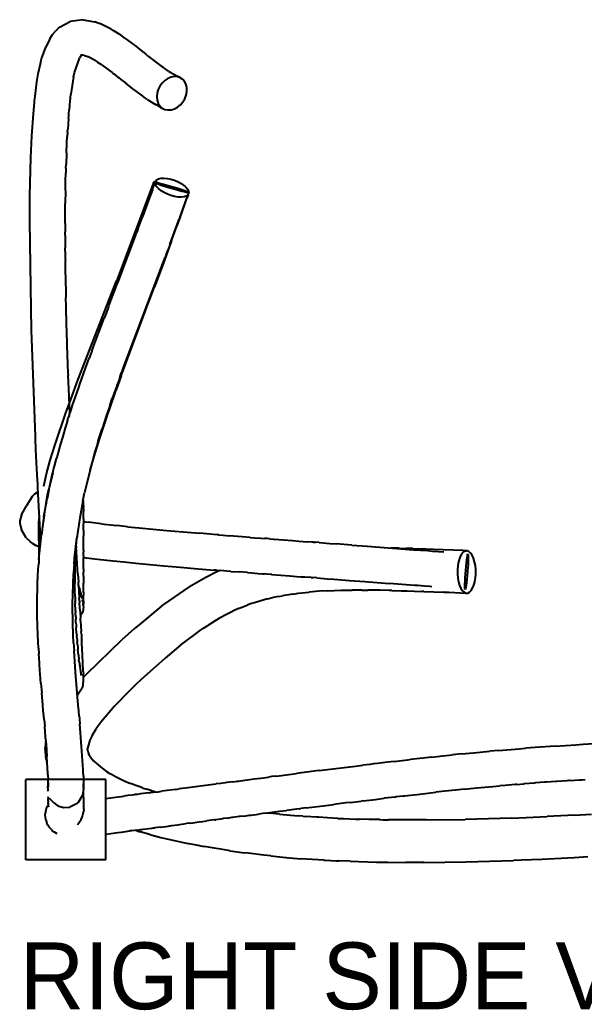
# Model space of a CAD drawing. Header units: millimetres. Extents: x -615 to -131, y -243 to 90.
# Drawn here: x -581.94 to -555.61, y 5.71 to 51.91 of the extents above; entities that cross this region are included whole.
import ezdxf

# ---------------------------------------------------------------- set-up
doc = ezdxf.new("R2010")
doc.units = ezdxf.units.MM
for name, color, linetype in [('HIDDEN', 8, 'Continuous'), ('TEXT', 5, 'Continuous'), ('VISIBLE', 7, 'Continuous')]:
    doc.layers.add(name, color=color, linetype=linetype)

msp = doc.modelspace()

# ---------------------------------------------------------------- linework, layer by layer
at = {"layer": 'HIDDEN'}
for points in [[(-575.173, 49.078), (-575.299, 48.956)], [(-575.031, 49.172), (-575.173, 49.078)], [(-574.881, 49.234), (-575.031, 49.172)], [(-574.729, 49.26), (-574.881, 49.234)], [(-574.583, 49.25), (-574.729, 49.26)], [(-574.466, 49.213), (-574.583, 49.25)], [(-575.51, 48.567), (-575.53, 48.48)], [(-575.481, 48.653), (-575.51, 48.567)], [(-575.403, 48.812), (-575.481, 48.653)], [(-575.299, 48.956), (-575.403, 48.812)], [(-575.53, 48.48), (-575.546, 48.314)], [(-575.546, 48.314), (-575.529, 48.155)], [(-575.529, 48.155), (-575.48, 48.01)], [(-575.48, 48.01), (-575.401, 47.887)], [(-575.401, 47.887), (-575.297, 47.791)], [(-575.297, 47.791), (-575.228, 47.751)], [(-575.636, 44.308), (-575.623, 44.313)], [(-575.636, 44.305), (-575.636, 44.308)], [(-575.612, 44.288), (-575.636, 44.305)], [(-575.622, 44.335), (-575.627, 44.337)], [(-575.627, 44.337), (-575.609, 44.332)], [(-575.627, 44.337), (-575.627, 44.337)], [(-575.623, 44.313), (-575.574, 44.309)], [(-575.607, 44.33), (-575.622, 44.335)], [(-575.552, 44.26), (-575.612, 44.288)], [(-575.609, 44.332), (-575.556, 44.315)], [(-575.552, 44.311), (-575.607, 44.33)], [(-575.574, 44.309), (-575.535, 44.303)], [(-575.556, 44.315), (-575.47, 44.287)], [(-575.464, 44.282), (-575.552, 44.311)], [(-575.458, 44.224), (-575.552, 44.26)], [(-575.535, 44.303), (-575.487, 44.294)], [(-575.487, 44.294), (-575.374, 44.27)], [(-575.47, 44.287), (-575.353, 44.25)], [(-575.347, 44.243), (-575.464, 44.282)], [(-575.336, 44.181), (-575.458, 44.224)], [(-575.374, 44.27), (-575.236, 44.237)], [(-575.353, 44.25), (-575.213, 44.204)], [(-575.206, 44.196), (-575.347, 44.243)], [(-575.191, 44.134), (-575.336, 44.181)], [(-575.236, 44.237), (-575.079, 44.196)], [(-575.213, 44.204), (-575.056, 44.153)], [(-575.047, 44.144), (-575.206, 44.196)], [(-575.03, 44.084), (-575.191, 44.134)], [(-575.079, 44.196), (-574.91, 44.15)], [(-575.056, 44.153), (-574.889, 44.098)], [(-574.88, 44.089), (-575.047, 44.144)], [(-574.86, 44.034), (-575.03, 44.084)], [(-574.91, 44.15), (-574.739, 44.101)], [(-574.889, 44.098), (-574.719, 44.043)], [(-574.711, 44.033), (-574.88, 44.089)], [(-574.689, 43.986), (-574.86, 44.034)], [(-574.739, 44.101), (-574.572, 44.05)], [(-574.719, 44.043), (-574.556, 43.989)], [(-574.548, 43.98), (-574.711, 44.033)], [(-574.526, 43.943), (-574.689, 43.986)], [(-574.572, 44.05), (-574.418, 44.001)], [(-574.556, 43.989), (-574.406, 43.939)], [(-574.399, 43.932), (-574.548, 43.98)], [(-574.377, 43.905), (-574.526, 43.943)], [(-574.418, 44.001), (-574.284, 43.956)], [(-574.406, 43.939), (-574.276, 43.896)], [(-574.27, 43.89), (-574.399, 43.932)], [(-574.25, 43.876), (-574.377, 43.905)], [(-574.284, 43.956), (-574.176, 43.917)], [(-574.276, 43.896), (-574.173, 43.862)], [(-574.169, 43.857), (-574.27, 43.89)], [(-574.176, 43.917), (-574.1, 43.885)], [(-574.151, 43.857), (-574.25, 43.876)], [(-574.173, 43.862), (-574.102, 43.838)], [(-574.099, 43.835), (-574.169, 43.857)], [(-574.084, 43.848), (-574.151, 43.857)], [(-574.102, 43.838), (-574.064, 43.825)], [(-574.1, 43.885), (-574.065, 43.866)], [(-574.063, 43.824), (-574.099, 43.835)], [(-574.053, 43.85), (-574.084, 43.848)], [(-574.064, 43.825), (-574.06, 43.823)], [(-574.059, 43.823), (-574.063, 43.824)], [(-574.05, 43.852), (-574.053, 43.85)], [(-579.226, 35.105), (-577.421, 39.734)], [(-579.77, 33.622), (-579.625, 34.017)], [(-580.304, 32.047), (-579.77, 33.622)], [(-580.513, 31.361), (-580.304, 32.047)], [(-580.685, 30.725), (-580.513, 31.361)], [(-580.815, 30.155), (-580.685, 30.725)], [(-561.018, 26.95), (-561.016, 26.944)], [(-561.016, 26.944), (-561.014, 26.879)], [(-561.014, 26.879), (-561.015, 26.78)], [(-561.038, 26.332), (-561.045, 26.242)], [(-561.027, 26.5), (-561.038, 26.332)], [(-561.019, 26.651), (-561.027, 26.5)], [(-561.015, 26.78), (-561.019, 26.651)], [(-561.068, 25.975), (-561.085, 25.808)], [(-561.053, 26.15), (-561.068, 25.975)], [(-561.045, 26.242), (-561.053, 26.15)], [(-561.135, 25.425), (-561.148, 25.359)], [(-561.119, 25.526), (-561.135, 25.425)], [(-561.102, 25.655), (-561.119, 25.526)], [(-561.085, 25.808), (-561.102, 25.655)], [(-561.167, 25.338), (-561.168, 25.351)], [(-561.162, 25.328), (-561.167, 25.338)], [(-561.159, 25.329), (-561.162, 25.328)], [(-561.148, 25.359), (-561.159, 25.329)], [(-577.923, 16.47), (-581.663, 16.47)], [(-581.663, 12.73), (-581.663, 16.47)], [(-578.97, 16.47), (-580.617, 16.47)], [(-577.923, 12.73), (-577.923, 16.47)], [(-577.923, 12.73), (-581.663, 12.73)]]:
    msp.add_lwpolyline(points, dxfattribs=at)
at = {"layer": 'VISIBLE'}
for points in [[(-580.053, 51.582), (-579.594, 51.824)], [(-578.987, 51.906), (-579.594, 51.824)], [(-578.987, 51.906), (-578.445, 51.815)], [(-578.445, 51.815), (-578.415, 51.806)], [(-578.411, 51.805), (-578.415, 51.806)], [(-578.411, 51.805), (-578.211, 51.736)], [(-580.409, 51.215), (-580.272, 51.382)], [(-580.272, 51.382), (-580.134, 51.516)], [(-580.134, 51.516), (-580.053, 51.582)], [(-577.676, 51.476), (-578.211, 51.736)], [(-577.676, 51.476), (-577.567, 51.411)], [(-577.567, 51.411), (-577.287, 51.232)], [(-580.536, 51.023), (-580.728, 50.638)], [(-580.536, 51.023), (-580.409, 51.215)], [(-577.287, 51.232), (-577.238, 51.198)], [(-577.03, 51.052), (-577.238, 51.198)], [(-577.03, 51.052), (-576.525, 50.673)], [(-580.92, 50.083), (-580.728, 50.638)], [(-576.525, 50.673), (-576.333, 50.522)], [(-576.333, 50.522), (-576.23, 50.44)], [(-576.166, 50.39), (-576.23, 50.44)], [(-576.166, 50.39), (-576.057, 50.303)], [(-580.979, 49.858), (-580.937, 50.021)], [(-580.937, 50.021), (-580.92, 50.083)], [(-579.382, 49.452), (-579.137, 50.151)], [(-579.053, 50.272), (-579.137, 50.151)], [(-578.939, 50.244), (-579.058, 50.266)], [(-578.939, 50.244), (-578.937, 50.243)], [(-578.926, 50.241), (-578.937, 50.243)], [(-578.914, 50.237), (-578.926, 50.241)], [(-578.914, 50.237), (-578.776, 50.189)], [(-578.752, 50.179), (-578.776, 50.189)], [(-578.419, 50.002), (-578.752, 50.179)], [(-578.419, 50.002), (-578.305, 49.931)], [(-578.305, 49.931), (-578.159, 49.833)], [(-575.988, 50.248), (-576.057, 50.303)], [(-575.988, 50.248), (-575.869, 50.153)], [(-575.869, 50.153), (-575.489, 49.859)], [(-581.079, 49.389), (-580.979, 49.858)], [(-579.427, 49.249), (-579.382, 49.452)], [(-578.159, 49.833), (-577.734, 49.525)], [(-577.734, 49.525), (-577.624, 49.441)], [(-577.624, 49.441), (-577.575, 49.403)], [(-575.489, 49.859), (-575.3, 49.719)], [(-575.221, 49.663), (-575.3, 49.719)], [(-575.174, 49.63), (-575.221, 49.663)], [(-575.006, 49.517), (-575.174, 49.63)], [(-575.006, 49.517), (-574.918, 49.461)], [(-574.918, 49.461), (-574.586, 49.271)], [(-581.227, 48.33), (-581.142, 49.013)], [(-581.142, 49.013), (-581.079, 49.389)], [(-579.427, 49.249), (-579.557, 48.432)], [(-577.575, 49.403), (-577.546, 49.38)], [(-577.546, 49.38), (-577.365, 49.238)], [(-577.365, 49.238), (-577.331, 49.212)], [(-577.331, 49.212), (-577.222, 49.125)], [(-577.222, 49.125), (-577.113, 49.038)], [(-577.113, 49.038), (-576.995, 48.944)], [(-574.586, 49.271), (-574.536, 49.247)], [(-574.489, 49.224), (-574.536, 49.247)], [(-574.489, 49.224), (-574.466, 49.213)], [(-574.449, 49.204), (-574.466, 49.213)], [(-574.333, 49.124), (-574.449, 49.204)], [(-574.241, 49.014), (-574.333, 49.124)], [(-574.177, 48.879), (-574.241, 49.014)], [(-576.579, 48.619), (-576.995, 48.944)], [(-576.579, 48.619), (-576.165, 48.313)], [(-574.145, 48.726), (-574.177, 48.879)], [(-574.177, 48.392), (-574.145, 48.561)], [(-574.145, 48.561), (-574.145, 48.726)], [(-581.303, 47.515), (-581.255, 48.053)], [(-581.255, 48.053), (-581.246, 48.146)], [(-581.246, 48.146), (-581.227, 48.33)], [(-579.609, 47.954), (-579.595, 48.091)], [(-579.595, 48.091), (-579.557, 48.432)], [(-575.976, 48.184), (-576.165, 48.313)], [(-575.976, 48.184), (-575.96, 48.173)], [(-575.96, 48.173), (-575.611, 47.955)], [(-574.447, 47.941), (-574.332, 48.075)], [(-574.332, 48.075), (-574.24, 48.227)], [(-574.24, 48.227), (-574.177, 48.392)], [(-579.648, 47.519), (-579.632, 47.708)], [(-579.615, 47.886), (-579.632, 47.708)], [(-579.615, 47.886), (-579.609, 47.954)], [(-575.412, 47.845), (-575.611, 47.955)], [(-575.339, 47.807), (-575.412, 47.845)], [(-575.339, 47.807), (-575.228, 47.751)], [(-575.228, 47.751), (-575.17, 47.728)], [(-575.17, 47.728), (-575.029, 47.7)], [(-575.029, 47.7), (-574.879, 47.709)], [(-574.879, 47.709), (-574.727, 47.753)], [(-574.727, 47.753), (-574.581, 47.832)], [(-574.581, 47.832), (-574.447, 47.941)], [(-581.373, 46.492), (-581.303, 47.515)], [(-579.666, 47.309), (-579.702, 46.806)], [(-579.666, 47.309), (-579.656, 47.434)], [(-579.656, 47.434), (-579.648, 47.519)], [(-579.712, 46.663), (-579.723, 46.47)], [(-579.712, 46.663), (-579.702, 46.806)], [(-581.42, 45.472), (-581.373, 46.492)], [(-579.74, 46.164), (-579.723, 46.47)], [(-579.762, 45.695), (-579.754, 45.871)], [(-579.754, 45.871), (-579.748, 45.991)], [(-579.748, 45.991), (-579.74, 46.164)], [(-581.438, 44.899), (-581.42, 45.472)], [(-579.762, 45.695), (-579.781, 45.152)], [(-581.452, 44.279), (-581.438, 44.899)], [(-579.787, 44.984), (-579.792, 44.774)], [(-579.787, 44.984), (-579.781, 45.152)], [(-579.803, 44.291), (-579.802, 44.387)], [(-579.802, 44.387), (-579.792, 44.774)], [(-575.676, 44.2), (-575.617, 44.366)], [(-575.626, 44.308), (-575.617, 44.366)], [(-575.617, 44.366), (-575.609, 44.385)], [(-575.609, 44.385), (-575.556, 44.448)], [(-575.556, 44.448), (-575.469, 44.493)], [(-575.469, 44.493), (-575.353, 44.52)], [(-575.353, 44.52), (-575.214, 44.526)], [(-575.214, 44.526), (-575.057, 44.511)], [(-575.057, 44.511), (-574.889, 44.475)], [(-574.889, 44.475), (-574.72, 44.422)], [(-574.72, 44.422), (-574.556, 44.352)], [(-574.556, 44.352), (-574.407, 44.27)], [(-581.462, 43.676), (-581.452, 44.279)], [(-579.81, 43.945), (-579.818, 43.331)], [(-579.81, 43.945), (-579.807, 44.087)], [(-579.807, 44.087), (-579.803, 44.291)], [(-575.678, 44.342), (-577.429, 39.714)], [(-575.753, 43.983), (-575.932, 43.487)], [(-575.753, 43.983), (-575.703, 44.125)], [(-575.695, 44.146), (-575.703, 44.125)], [(-575.676, 44.2), (-575.695, 44.146)], [(-575.628, 44.338), (-575.678, 44.342)], [(-575.628, 44.338), (-575.627, 44.337)], [(-575.607, 44.22), (-575.626, 44.308)], [(-575.553, 44.126), (-575.607, 44.22)], [(-575.465, 44.03), (-575.553, 44.126)], [(-575.348, 43.936), (-575.465, 44.03)], [(-575.208, 43.848), (-575.348, 43.936)], [(-574.407, 44.27), (-574.278, 44.179)], [(-574.278, 44.179), (-574.221, 44.13)], [(-574.221, 44.13), (-574.172, 44.08)], [(-574.172, 44.08), (-574.101, 43.985)], [(-574.101, 43.985), (-574.065, 43.894)], [(-574.065, 43.894), (-574.064, 43.811)], [(-581.468, 43.091), (-581.463, 43.597)], [(-581.463, 43.597), (-581.462, 43.676)], [(-575.932, 43.487), (-576.213, 42.718)], [(-575.051, 43.772), (-575.208, 43.848)], [(-574.884, 43.71), (-575.051, 43.772)], [(-574.715, 43.665), (-574.884, 43.71)], [(-574.552, 43.639), (-574.715, 43.665)], [(-574.402, 43.635), (-574.552, 43.639)], [(-574.456, 42.717), (-574.143, 43.587)], [(-574.273, 43.65), (-574.402, 43.635)], [(-574.171, 43.687), (-574.273, 43.65)], [(-574.208, 43.4), (-574.144, 43.581)], [(-574.1, 43.741), (-574.171, 43.687)], [(-574.144, 43.581), (-574.13, 43.623)], [(-574.089, 43.739), (-574.143, 43.587)], [(-574.069, 43.794), (-574.1, 43.741)], [(-574.089, 43.739), (-574.069, 43.794)], [(-574.064, 43.811), (-574.069, 43.794)], [(-574.059, 43.823), (-574.067, 43.804)], [(-574.065, 43.866), (-574.058, 43.862)], [(-574.064, 43.812), (-574.05, 43.852)], [(-574.06, 43.823), (-574.059, 43.823)], [(-574.058, 43.862), (-574.05, 43.852)], [(-581.469, 42.882), (-581.468, 43.091)], [(-579.821, 42.782), (-579.819, 43.187)], [(-579.819, 43.187), (-579.818, 43.331)], [(-574.556, 42.423), (-574.257, 43.261)], [(-574.257, 43.261), (-574.208, 43.4)], [(-581.471, 42.494), (-581.469, 42.882)], [(-579.822, 42.586), (-579.821, 42.782)], [(-579.822, 42.399), (-579.822, 42.586)], [(-576.368, 42.3), (-576.213, 42.718)], [(-574.715, 42.01), (-574.496, 42.608)], [(-574.456, 42.717), (-574.496, 42.608)], [(-581.394, 37.43), (-581.471, 42.494)], [(-579.822, 42.399), (-579.822, 42.018)], [(-576.413, 42.187), (-576.478, 42.003)], [(-576.413, 42.187), (-576.368, 42.3)], [(-574.856, 41.601), (-574.682, 42.076)], [(-574.682, 42.076), (-574.556, 42.423)], [(-579.822, 41.867), (-579.822, 42.018)], [(-579.822, 41.867), (-579.818, 41.264)], [(-576.871, 40.959), (-576.478, 42.003)], [(-574.856, 41.601), (-574.947, 41.353)], [(-574.93, 41.432), (-574.732, 41.965)], [(-574.732, 41.965), (-574.715, 42.01)], [(-579.817, 41.112), (-579.818, 41.264)], [(-574.947, 41.353), (-575.255, 40.525)], [(-574.945, 41.392), (-575.104, 40.97)], [(-574.93, 41.432), (-574.945, 41.392)], [(-579.817, 41.112), (-579.815, 40.886)], [(-579.815, 40.886), (-579.814, 40.775)], [(-579.814, 40.775), (-579.813, 40.695)], [(-579.811, 40.529), (-579.813, 40.695)], [(-577.34, 39.721), (-576.929, 40.804)], [(-576.929, 40.804), (-576.871, 40.959)], [(-575.268, 40.534), (-575.222, 40.656)], [(-575.222, 40.656), (-575.161, 40.816)], [(-575.104, 40.97), (-575.161, 40.816)], [(-579.803, 40.013), (-579.811, 40.529)], [(-577.147, 35.558), (-575.268, 40.534)], [(-575.347, 40.278), (-575.656, 39.453)], [(-575.255, 40.525), (-575.347, 40.278)], [(-579.803, 40.013), (-579.784, 38.957)], [(-577.777, 38.572), (-577.455, 39.42)], [(-577.455, 39.42), (-577.406, 39.549)], [(-577.406, 39.549), (-577.34, 39.721)], [(-575.843, 38.955), (-575.656, 39.453)], [(-579.774, 38.519), (-579.784, 38.957)], [(-575.959, 38.647), (-575.843, 38.955)], [(-579.768, 38.303), (-579.774, 38.519)], [(-577.806, 38.497), (-577.998, 37.992)], [(-577.806, 38.497), (-577.777, 38.572)], [(-576.296, 37.751), (-575.959, 38.647)], [(-579.758, 37.914), (-579.768, 38.303)], [(-579.737, 37.137), (-579.758, 37.914)], [(-578.481, 36.708), (-577.998, 37.992)], [(-581.21, 32.487), (-581.394, 37.43)], [(-576.602, 36.932), (-576.296, 37.751)], [(-579.732, 37.001), (-579.737, 37.137)], [(-579.724, 36.73), (-579.732, 37.001)], [(-579.695, 35.848), (-579.724, 36.73)], [(-578.576, 36.451), (-578.548, 36.527)], [(-578.548, 36.527), (-578.481, 36.708)], [(-577.201, 35.305), (-576.602, 36.932)], [(-578.866, 35.66), (-578.697, 36.122)], [(-578.576, 36.451), (-578.697, 36.122)], [(-579.679, 35.406), (-579.695, 35.848)], [(-579.134, 34.912), (-578.866, 35.66)], [(-579.678, 35.376), (-579.679, 35.406)], [(-579.678, 35.376), (-579.676, 35.316)], [(-579.653, 34.704), (-579.676, 35.316)], [(-577.201, 35.305), (-577.437, 34.646)], [(-577.275, 35.208), (-577.364, 34.963)], [(-577.275, 35.208), (-577.26, 35.25)], [(-577.26, 35.25), (-577.253, 35.268)], [(-577.253, 35.268), (-577.237, 35.311)], [(-577.237, 35.311), (-577.173, 35.488)], [(-577.147, 35.558), (-577.173, 35.488)], [(-579.605, 33.531), (-579.653, 34.704)], [(-579.625, 34.017), (-579.226, 35.105)], [(-579.355, 34.279), (-579.172, 34.805)], [(-579.172, 34.805), (-579.134, 34.912)], [(-577.43, 34.78), (-577.622, 34.239)], [(-577.403, 34.856), (-577.43, 34.78)], [(-577.364, 34.963), (-577.403, 34.856)], [(-579.471, 33.935), (-579.382, 34.199)], [(-579.382, 34.199), (-579.355, 34.279)], [(-577.759, 33.73), (-577.437, 34.646)], [(-577.741, 33.899), (-577.622, 34.239)], [(-579.547, 33.708), (-579.471, 33.935)], [(-577.741, 33.899), (-577.905, 33.416)], [(-577.843, 33.482), (-577.759, 33.73)], [(-579.706, 33.223), (-579.66, 33.364)], [(-579.63, 33.456), (-579.66, 33.364)], [(-579.63, 33.456), (-579.547, 33.708)], [(-577.905, 33.416), (-578.101, 32.824)], [(-577.945, 33.183), (-577.843, 33.482)], [(-579.803, 32.916), (-579.953, 32.426)], [(-579.774, 33.008), (-579.803, 32.916)], [(-579.706, 33.223), (-579.774, 33.008)], [(-578.275, 32.272), (-578.101, 32.824)], [(-578.221, 32.342), (-577.945, 33.183)], [(-581.203, 32.343), (-581.21, 32.487)], [(-581.183, 31.899), (-581.203, 32.343)], [(-579.953, 32.426), (-580.039, 32.134)], [(-578.41, 31.741), (-578.221, 32.342)], [(-581.182, 31.868), (-581.183, 31.899)], [(-580.072, 32.019), (-580.155, 31.721)], [(-580.039, 32.134), (-580.072, 32.019)], [(-578.378, 31.935), (-578.432, 31.75)], [(-578.35, 32.027), (-578.378, 31.935)], [(-578.275, 32.272), (-578.35, 32.027)], [(-581.153, 31.261), (-581.182, 31.868)], [(-580.321, 31.092), (-580.231, 31.439)], [(-580.155, 31.721), (-580.231, 31.439)], [(-578.432, 31.75), (-578.831, 30.236)], [(-578.654, 30.908), (-578.41, 31.741)], [(-581.125, 30.679), (-581.153, 31.261)], [(-580.359, 30.938), (-580.321, 31.092)], [(-581.103, 30.238), (-581.125, 30.679)], [(-580.401, 30.768), (-580.581, 30.02)], [(-580.555, 30.087), (-580.439, 30.606)], [(-580.439, 30.606), (-580.359, 30.938)], [(-580.401, 30.768), (-580.389, 30.813)], [(-581.095, 30.089), (-581.103, 30.238)], [(-581.065, 29.495), (-581.095, 30.089)], [(-580.582, 29.959), (-580.555, 30.087)], [(-578.831, 30.236), (-578.921, 29.836)], [(-581.357, 29.665), (-581.628, 29.242)], [(-581.245, 29.779), (-581.357, 29.665)], [(-581.085, 29.889), (-581.245, 29.779)], [(-580.714, 29.359), (-580.639, 29.751)], [(-580.582, 29.959), (-580.66, 29.564)], [(-580.639, 29.751), (-580.581, 30.02)], [(-579, 29.458), (-578.921, 29.836)], [(-581.855, 28.82), (-581.628, 29.242)], [(-581.034, 28.902), (-581.065, 29.495)], [(-580.809, 28.717), (-580.722, 29.234)], [(-580.733, 29.255), (-580.798, 28.847)], [(-580.714, 29.359), (-580.733, 29.255)], [(-580.722, 29.234), (-580.66, 29.564)], [(-579, 29.458), (-579.144, 28.677)], [(-578.977, 29.516), (-578.983, 29.541)], [(-578.971, 29.46), (-578.977, 29.516)], [(-578.97, 29.452), (-578.971, 29.46)], [(-578.968, 29.422), (-578.97, 29.452)], [(-578.969, 29.097), (-578.967, 29.165)], [(-578.967, 29.372), (-578.968, 29.422)], [(-578.966, 29.335), (-578.967, 29.372)], [(-578.967, 29.245), (-578.966, 29.286)], [(-578.967, 29.245), (-578.967, 29.165)], [(-578.966, 29.286), (-578.966, 29.335)], [(-581.855, 28.82), (-581.937, 28.531)], [(-581.042, 28.655), (-581.061, 28.413)], [(-581.039, 28.685), (-581.042, 28.655)], [(-581.029, 28.797), (-581.039, 28.685)], [(-580.961, 27.567), (-581.034, 28.902)], [(-580.809, 28.717), (-580.875, 28.273)], [(-580.807, 28.787), (-580.847, 28.461)], [(-580.798, 28.847), (-580.807, 28.787)], [(-579.144, 28.677), (-579.28, 27.747)], [(-578.97, 28.906), (-578.969, 28.984)], [(-578.97, 28.871), (-578.97, 28.906)], [(-578.97, 28.84), (-578.97, 28.871)], [(-578.97, 28.787), (-578.97, 28.84)], [(-578.969, 28.694), (-578.97, 28.787)], [(-578.969, 29.097), (-578.969, 29.038)], [(-578.969, 29.038), (-578.969, 28.984)], [(-578.969, 28.634), (-578.969, 28.694)], [(-581.937, 28.531), (-581.936, 28.46)], [(-581.936, 28.46), (-581.935, 28.441)], [(-581.935, 28.441), (-581.927, 28.372)], [(-581.927, 28.372), (-581.897, 28.228)], [(-581.897, 28.228), (-581.86, 28.112)], [(-581.061, 28.413), (-581.052, 26.808)], [(-580.875, 28.273), (-580.895, 28.12)], [(-578.969, 28.634), (-578.969, 28.572)], [(-578.969, 28.572), (-578.969, 28.488)], [(-578.969, 28.5), (-578.749, 28.469)], [(-578.969, 28.488), (-578.969, 28.399)], [(-578.969, 28.268), (-578.969, 28.399)], [(-578.969, 28.101), (-578.969, 28.268)], [(-578.139, 28.392), (-578.749, 28.469)], [(-578.139, 28.392), (-577.405, 28.311)], [(-576.92, 28.261), (-577.405, 28.311)], [(-576.92, 28.261), (-576.374, 28.206)], [(-576.374, 28.206), (-575.733, 28.144)], [(-581.642, 27.75), (-581.86, 28.112)], [(-581.642, 27.75), (-581.457, 27.57)], [(-580.989, 27.323), (-580.926, 27.882)], [(-580.895, 28.12), (-580.926, 27.882)], [(-579.381, 26.799), (-579.28, 27.747)], [(-579.3, 27.351), (-579.271, 27.722)], [(-579.234, 28.065), (-579.271, 27.722)], [(-578.969, 28.101), (-578.969, 27.814)], [(-578.969, 27.749), (-578.969, 27.814)], [(-578.969, 27.709), (-578.969, 27.749)], [(-575.733, 28.144), (-575.082, 28.085)], [(-575.082, 28.085), (-574.697, 28.051)], [(-574.697, 28.051), (-574.316, 28.018)], [(-574.316, 28.018), (-573.552, 27.953)], [(-572.737, 27.887), (-573.552, 27.953)], [(-572.647, 27.88), (-572.737, 27.887)], [(-572.647, 27.88), (-572.45, 27.864)], [(-572.45, 27.864), (-572.166, 27.842)], [(-571.968, 27.826), (-572.166, 27.842)], [(-571.57, 27.795), (-571.968, 27.826)], [(-571.187, 27.765), (-571.57, 27.795)], [(-571.187, 27.765), (-570.992, 27.75)], [(-570.992, 27.75), (-570.7, 27.727)], [(-570.7, 27.727), (-570.501, 27.712)], [(-581.362, 27.499), (-581.457, 27.57)], [(-581.362, 27.499), (-581.184, 27.39)], [(-581.055, 27.326), (-581.184, 27.39)], [(-581.042, 26.737), (-580.989, 27.323)], [(-579.317, 27.092), (-579.305, 27.282)], [(-579.303, 27.312), (-579.305, 27.282)], [(-579.3, 27.351), (-579.303, 27.312)], [(-579.239, 26.272), (-579.3, 27.359)], [(-578.969, 27.575), (-578.969, 27.709)], [(-578.969, 27.36), (-578.969, 27.575)], [(-578.969, 27.307), (-578.969, 27.36)], [(-578.969, 27.223), (-578.969, 27.307)], [(-570.398, 27.704), (-570.501, 27.712)], [(-570.285, 27.696), (-570.398, 27.704)], [(-570.285, 27.696), (-570.109, 27.682)], [(-570.109, 27.682), (-570.065, 27.679)], [(-570.065, 27.679), (-569.642, 27.647)], [(-569.642, 27.647), (-569.222, 27.615)], [(-569.222, 27.615), (-568.912, 27.592)], [(-568.912, 27.592), (-568.714, 27.577)], [(-568.714, 27.577), (-568.514, 27.562)], [(-568.316, 27.547), (-568.514, 27.562)], [(-568.229, 27.54), (-568.316, 27.547)], [(-568.229, 27.54), (-568.14, 27.534)], [(-567.964, 27.52), (-568.14, 27.534)], [(-567.964, 27.52), (-567.789, 27.507)], [(-567.789, 27.507), (-567.477, 27.484)], [(-567.477, 27.484), (-567.172, 27.461)], [(-566.454, 27.407), (-567.172, 27.461)], [(-566.454, 27.407), (-565.727, 27.352)], [(-565.727, 27.352), (-564.546, 27.261)], [(-564.348, 27.261), (-564.628, 27.267)], [(-564.546, 27.261), (-563.381, 27.169)], [(-564.236, 27.258), (-564.348, 27.261)], [(-564.236, 27.258), (-563.988, 27.251)], [(-581.052, 26.808), (-581.044, 26.699)], [(-579.404, 26.516), (-579.381, 26.799)], [(-579.321, 27.035), (-579.348, 26.432)], [(-579.317, 27.092), (-579.321, 27.035)], [(-578.969, 27.172), (-578.969, 27.223)], [(-578.969, 27.172), (-578.969, 27.085)], [(-578.969, 27.041), (-578.969, 27.085)], [(-578.969, 26.968), (-578.969, 27.041)], [(-578.969, 26.91), (-578.969, 26.968)], [(-578.969, 26.91), (-578.969, 26.828)], [(-578.969, 26.834), (-578.962, 26.833)], [(-578.969, 26.696), (-578.969, 26.828)], [(-578.962, 26.833), (-578.318, 26.752)], [(-563.988, 27.251), (-563.927, 27.249)], [(-563.821, 27.246), (-563.927, 27.249)], [(-563.603, 27.238), (-563.821, 27.246)], [(-563.603, 27.238), (-563.156, 27.222)], [(-563.242, 27.158), (-563.381, 27.169)], [(-562.918, 27.132), (-563.242, 27.158)], [(-563.085, 27.219), (-563.156, 27.222)], [(-563.033, 27.217), (-563.085, 27.219)], [(-562.993, 27.215), (-563.033, 27.217)], [(-562.639, 27.201), (-562.993, 27.215)], [(-562.682, 27.112), (-562.918, 27.132)], [(-562.401, 27.089), (-562.682, 27.112)], [(-561.269, 27.146), (-562.639, 27.201)], [(-562.147, 27.068), (-562.401, 27.089)], [(-561.377, 26.909), (-561.43, 26.785)], [(-561.314, 27.01), (-561.377, 26.909)], [(-561.238, 27.089), (-561.314, 27.01)], [(-561.186, 27.143), (-561.269, 27.146)], [(-561.155, 27.132), (-561.238, 27.089)], [(-561.186, 27.143), (-561.095, 27.14)], [(-561.095, 27.14), (-561.155, 27.132)], [(-561.101, 26.979), (-561.024, 26.972)], [(-561.07, 27.137), (-561.095, 27.14)], [(-561.076, 26.712), (-561.06, 26.828)], [(-560.985, 27.104), (-561.07, 27.137)], [(-561.06, 26.828), (-561.045, 26.912)], [(-561.045, 26.912), (-561.032, 26.96)], [(-561.032, 26.96), (-561.024, 26.972)], [(-561.024, 26.972), (-561.023, 26.971)], [(-561.023, 26.971), (-561.018, 26.95)], [(-560.905, 27.033), (-560.985, 27.104)], [(-560.832, 26.927), (-560.905, 27.033)], [(-560.77, 26.792), (-560.832, 26.927)], [(-581.073, 26.289), (-581.055, 26.553)], [(-581.042, 26.737), (-581.055, 26.553)], [(-579.413, 26.394), (-579.434, 26.066)], [(-579.404, 26.516), (-579.413, 26.394)], [(-579.358, 26.067), (-579.348, 26.432)], [(-578.969, 26.611), (-578.969, 26.696)], [(-578.969, 26.511), (-578.969, 26.611)], [(-578.969, 26.351), (-578.969, 26.511)], [(-578.969, 26.303), (-578.969, 26.351)], [(-578.318, 26.752), (-577.575, 26.67)], [(-577.575, 26.67), (-577.084, 26.619)], [(-577.084, 26.619), (-576.529, 26.563)], [(-576.529, 26.563), (-575.878, 26.501)], [(-575.878, 26.501), (-575.222, 26.441)], [(-575.222, 26.441), (-574.836, 26.407)], [(-574.836, 26.407), (-574.45, 26.373)], [(-574.45, 26.373), (-573.623, 26.304)], [(-561.508, 26.446), (-561.523, 26.255)], [(-561.476, 26.625), (-561.508, 26.446)], [(-561.43, 26.785), (-561.476, 26.625)], [(-561.126, 26.235), (-561.11, 26.408)], [(-561.11, 26.408), (-561.093, 26.57)], [(-561.093, 26.57), (-561.076, 26.712)], [(-560.72, 26.631), (-560.77, 26.792)], [(-560.684, 26.452), (-560.72, 26.631)], [(-560.665, 26.261), (-560.684, 26.452)], [(-581.105, 25.626), (-581.073, 26.289)], [(-579.475, 24.637), (-579.434, 26.066)], [(-579.361, 25.864), (-579.358, 26.067)], [(-579.227, 26.065), (-579.239, 26.272)], [(-579.227, 26.065), (-579.205, 25.676)], [(-578.969, 26.303), (-578.969, 26.141)], [(-578.969, 26.095), (-578.969, 26.141)], [(-578.969, 25.951), (-578.969, 26.095)], [(-578.969, 25.951), (-578.969, 25.874)], [(-578.969, 25.874), (-578.969, 25.795)], [(-573.264, 25.894), (-574.017, 25.46)], [(-573.623, 26.304), (-572.863, 26.242)], [(-572.712, 26.167), (-573.264, 25.894)], [(-572.764, 26.234), (-572.863, 26.242)], [(-572.764, 26.234), (-572.583, 26.219)], [(-572.635, 26.202), (-572.712, 26.167)], [(-572.591, 26.22), (-572.635, 26.202)], [(-572.278, 26.195), (-572.583, 26.219)], [(-572.091, 26.18), (-572.278, 26.195)], [(-572.091, 26.18), (-571.705, 26.15)], [(-571.308, 26.119), (-571.705, 26.15)], [(-571.308, 26.119), (-571.11, 26.104)], [(-571.11, 26.104), (-570.819, 26.082)], [(-570.819, 26.082), (-570.621, 26.067)], [(-570.621, 26.067), (-570.516, 26.059)], [(-570.406, 26.05), (-570.516, 26.059)], [(-570.226, 26.036), (-570.406, 26.05)], [(-570.182, 26.033), (-570.226, 26.036)], [(-570.182, 26.033), (-569.76, 26.001)], [(-569.76, 26.001), (-569.34, 25.969)], [(-569.34, 25.969), (-569.029, 25.946)], [(-569.029, 25.946), (-568.831, 25.931)], [(-568.831, 25.931), (-568.634, 25.916)], [(-568.634, 25.916), (-568.434, 25.901)], [(-568.346, 25.895), (-568.434, 25.901)], [(-568.346, 25.895), (-568.257, 25.888)], [(-568.08, 25.875), (-568.257, 25.888)], [(-568.08, 25.875), (-567.905, 25.861)], [(-561.523, 26.255), (-561.522, 26.06)], [(-561.522, 26.06), (-561.505, 25.868)], [(-561.163, 25.723), (-561.154, 25.884)], [(-561.154, 25.884), (-561.141, 26.057)], [(-561.141, 26.057), (-561.126, 26.235)], [(-560.706, 25.693), (-560.676, 25.874)], [(-560.676, 25.874), (-560.662, 26.066)], [(-560.662, 26.066), (-560.665, 26.261)], [(-581.123, 24.856), (-581.112, 25.427)], [(-581.112, 25.427), (-581.105, 25.626)], [(-579.363, 25.333), (-579.361, 25.864)], [(-579.197, 25.528), (-579.205, 25.676)], [(-579.186, 25.483), (-579.197, 25.529)], [(-579.197, 25.528), (-579.163, 24.939)], [(-579.17, 25.418), (-579.186, 25.483)], [(-579.17, 25.418), (-579.139, 25.296)], [(-578.969, 25.795), (-578.969, 25.661)], [(-578.969, 25.661), (-578.969, 25.625)], [(-578.969, 25.494), (-578.969, 25.625)], [(-578.969, 25.46), (-578.969, 25.494)], [(-578.969, 25.387), (-578.969, 25.46)], [(-574.975, 24.809), (-574.017, 25.46)], [(-567.905, 25.861), (-567.595, 25.838)], [(-567.595, 25.838), (-567.289, 25.815)], [(-567.289, 25.815), (-566.56, 25.76)], [(-566.56, 25.76), (-565.845, 25.706)], [(-565.845, 25.706), (-564.698, 25.618)], [(-563.507, 25.524), (-564.698, 25.618)], [(-563.364, 25.513), (-563.507, 25.524)], [(-563.052, 25.487), (-563.364, 25.513)], [(-562.804, 25.467), (-563.052, 25.487)], [(-562.71, 25.459), (-562.804, 25.467)], [(-561.505, 25.868), (-561.471, 25.686)], [(-561.471, 25.686), (-561.422, 25.523)], [(-561.422, 25.523), (-561.361, 25.385)], [(-561.173, 25.468), (-561.17, 25.582)], [(-561.172, 25.385), (-561.173, 25.468)], [(-561.17, 25.582), (-561.163, 25.723)], [(-560.81, 25.39), (-560.752, 25.529)], [(-560.752, 25.529), (-560.706, 25.693)], [(-579.363, 25.333), (-579.363, 25.294)], [(-579.359, 24.986), (-579.363, 25.294)], [(-579.359, 24.986), (-579.358, 24.912)], [(-579.139, 25.296), (-579.13, 25.264)], [(-579.13, 25.264), (-579.096, 25.138)], [(-579.096, 25.138), (-579.094, 25.13)], [(-579.094, 25.13), (-579.089, 25.114)], [(-579.082, 25.088), (-579.089, 25.114)], [(-579.062, 25.019), (-579.082, 25.088)], [(-579.062, 25.016), (-579.062, 25.019)], [(-579.031, 24.904), (-579.062, 25.016)], [(-578.969, 25.257), (-578.969, 25.387)], [(-578.969, 25.21), (-578.969, 25.257)], [(-578.969, 25.21), (-578.969, 25.085)], [(-578.969, 25.085), (-578.969, 25.071)], [(-578.969, 25.052), (-578.969, 25.071)], [(-578.969, 25.01), (-578.969, 25.052)], [(-578.969, 24.939), (-578.969, 25.01)], [(-570.034, 24.973), (-570.288, 24.915)], [(-569.872, 25.007), (-570.034, 24.973)], [(-569.872, 25.007), (-569.688, 25.042)], [(-569.198, 25.121), (-569.688, 25.042)], [(-569.198, 25.121), (-568.933, 25.157)], [(-568.933, 25.157), (-568.441, 25.21)], [(-567.964, 25.248), (-568.441, 25.21)], [(-567.566, 25.271), (-567.964, 25.248)], [(-567.566, 25.271), (-566.953, 25.294)], [(-566.953, 25.294), (-566.425, 25.304)], [(-565.977, 25.307), (-566.425, 25.304)], [(-565.977, 25.307), (-565.707, 25.306)], [(-565.449, 25.304), (-565.707, 25.306)], [(-565.122, 25.3), (-565.449, 25.304)], [(-564.708, 25.292), (-565.122, 25.3)], [(-564.584, 25.289), (-564.708, 25.292)], [(-564.584, 25.289), (-564.142, 25.277)], [(-564.142, 25.277), (-564.047, 25.274)], [(-564.047, 25.274), (-563.871, 25.268)], [(-563.871, 25.268), (-563.182, 25.243)], [(-563.095, 25.24), (-563.182, 25.243)], [(-563.095, 25.24), (-562.153, 25.202)], [(-562.134, 25.201), (-562.153, 25.202)], [(-562.134, 25.201), (-561.917, 25.203)], [(-561.917, 25.203), (-561.092, 25.16)], [(-561.361, 25.385), (-561.289, 25.276)], [(-561.289, 25.276), (-561.21, 25.202)], [(-561.21, 25.202), (-561.126, 25.164)], [(-561.168, 25.351), (-561.172, 25.385)], [(-561.126, 25.164), (-561.092, 25.16)], [(-561.092, 25.16), (-561.041, 25.165)], [(-561.041, 25.165), (-560.957, 25.204)], [(-560.957, 25.204), (-560.88, 25.28)], [(-560.88, 25.28), (-560.81, 25.39)], [(-581.125, 24.475), (-581.123, 24.856)], [(-579.464, 23.742), (-579.475, 24.637)], [(-579.358, 24.912), (-579.356, 24.791)], [(-579.355, 24.754), (-579.356, 24.791)], [(-579.355, 24.754), (-579.353, 24.689)], [(-579.343, 24.343), (-579.353, 24.689)], [(-579.154, 24.798), (-579.163, 24.939)], [(-579.154, 24.798), (-579.149, 24.705)], [(-579.138, 24.513), (-579.149, 24.705)], [(-579.128, 24.344), (-579.138, 24.513)], [(-579.019, 24.851), (-579.017, 24.845)], [(-579.005, 24.789), (-579.017, 24.845)], [(-579.003, 24.78), (-579.005, 24.789)], [(-579.003, 24.78), (-579.001, 24.77)], [(-579.001, 24.77), (-578.977, 24.675)], [(-578.972, 24.552), (-578.994, 24.279)], [(-578.98, 24.578), (-578.972, 24.552)], [(-578.98, 24.571), (-578.98, 24.57)], [(-578.979, 24.576), (-578.969, 24.648)], [(-578.977, 24.669), (-578.977, 24.675)], [(-578.976, 24.637), (-578.977, 24.669)], [(-578.969, 24.889), (-578.969, 24.939)], [(-578.969, 24.827), (-578.969, 24.889)], [(-578.969, 24.799), (-578.969, 24.827)], [(-578.969, 24.799), (-578.969, 24.719)], [(-578.969, 24.719), (-578.969, 24.708)], [(-578.969, 24.708), (-578.969, 24.649)], [(-578.969, 24.648), (-578.969, 24.649)], [(-575.319, 24.55), (-576.373, 23.691)], [(-575.319, 24.55), (-575.26, 24.595)], [(-575.26, 24.595), (-574.975, 24.809)], [(-571.682, 24.46), (-571.296, 24.613)], [(-571.171, 24.658), (-571.296, 24.613)], [(-570.947, 24.733), (-571.171, 24.658)], [(-570.383, 24.892), (-570.947, 24.733)], [(-570.383, 24.892), (-570.288, 24.915)], [(-581.121, 24.111), (-581.125, 24.475)], [(-581.111, 23.655), (-581.121, 24.111)], [(-579.343, 24.343), (-579.34, 24.267)], [(-579.331, 24.059), (-579.34, 24.267)], [(-579.331, 24.059), (-579.326, 23.945)], [(-579.128, 24.344), (-579.108, 23.996)], [(-578.994, 24.279), (-579.114, 24.087)], [(-572.27, 24.182), (-572.62, 23.991)], [(-572.115, 24.261), (-572.27, 24.182)], [(-571.904, 24.362), (-572.115, 24.261)], [(-571.682, 24.46), (-571.904, 24.362)], [(-581.096, 23.2), (-581.111, 23.655)], [(-579.447, 23.241), (-579.464, 23.742)], [(-579.323, 23.883), (-579.326, 23.945)], [(-579.321, 23.845), (-579.323, 23.883)], [(-579.317, 23.773), (-579.321, 23.845)], [(-579.317, 23.773), (-579.312, 23.67)], [(-579.312, 23.67), (-579.306, 23.566)], [(-579.288, 23.284), (-579.306, 23.566)], [(-579.101, 23.873), (-579.108, 23.996)], [(-579.101, 23.873), (-579.072, 23.367)], [(-576.373, 23.691), (-576.579, 23.514)], [(-573.367, 23.523), (-573.167, 23.657)], [(-572.818, 23.875), (-573.167, 23.657)], [(-572.62, 23.991), (-572.818, 23.875)], [(-581.066, 22.59), (-581.096, 23.2)], [(-579.428, 22.836), (-579.447, 23.241)], [(-579.288, 23.284), (-579.281, 23.186)], [(-579.268, 23.01), (-579.281, 23.186)], [(-579.065, 23.247), (-579.072, 23.367)], [(-579.065, 23.247), (-579.056, 23.085)], [(-576.579, 23.514), (-577.175, 22.986)], [(-574.199, 22.917), (-573.704, 23.288)], [(-573.704, 23.288), (-573.502, 23.431)], [(-573.502, 23.431), (-573.367, 23.523)], [(-579.428, 22.836), (-579.421, 22.705)], [(-579.421, 22.705), (-579.417, 22.643)], [(-579.417, 22.643), (-579.408, 22.488)], [(-579.268, 23.01), (-579.258, 22.886)], [(-579.248, 22.764), (-579.258, 22.886)], [(-579.248, 22.764), (-579.234, 22.611)], [(-579.056, 23.085), (-579.052, 23.007)], [(-579.052, 23.007), (-579.049, 22.95)], [(-579.042, 22.836), (-579.049, 22.95)], [(-579.012, 22.272), (-579.042, 22.836)], [(-578.815, 21.396), (-577.175, 22.986)], [(-574.433, 22.732), (-575.153, 22.132)], [(-574.433, 22.732), (-574.199, 22.917)], [(-581.066, 22.59), (-581.051, 22.325)], [(-581.04, 22.16), (-581.051, 22.325)], [(-579.338, 21.478), (-579.408, 22.488)], [(-579.234, 22.611), (-579.226, 22.521)], [(-579.202, 22.283), (-579.226, 22.521)], [(-579.202, 22.283), (-579.194, 22.204)], [(-579.194, 22.204), (-579.187, 22.144)], [(-578.977, 21.542), (-579.012, 22.272)], [(-581.02, 21.861), (-581.04, 22.16)], [(-580.998, 21.556), (-581.02, 21.861)], [(-579.187, 22.144), (-579.178, 22.064)], [(-579.166, 21.965), (-579.178, 22.064)], [(-579.166, 21.965), (-579.151, 21.844)], [(-579.151, 21.844), (-579.142, 21.771)], [(-579.142, 21.771), (-579.117, 21.599)], [(-576.255, 21.145), (-575.573, 21.764)], [(-575.573, 21.764), (-575.153, 22.132)], [(-580.969, 21.18), (-580.998, 21.556)], [(-579.207, 19.945), (-579.338, 21.478)], [(-579.117, 21.599), (-579.108, 21.544)], [(-579.108, 21.544), (-579.099, 21.487)], [(-579.099, 21.487), (-579.093, 21.451)], [(-579.093, 21.451), (-579.084, 21.396)], [(-579.084, 21.396), (-579.069, 21.326)], [(-579.069, 21.326), (-579.068, 21.323)], [(-578.976, 21.511), (-578.977, 21.542)], [(-578.976, 21.511), (-578.973, 21.418)], [(-578.974, 21.346), (-578.976, 21.129)], [(-578.975, 21.223), (-578.815, 21.396)], [(-578.974, 21.346), (-578.973, 21.418)], [(-580.95, 20.953), (-580.969, 21.18)], [(-580.95, 20.953), (-580.913, 20.518)], [(-578.994, 20.878), (-579.031, 20.736)], [(-578.978, 21.128), (-578.994, 20.878)], [(-578.978, 21.128), (-578.976, 21.129)], [(-576.486, 20.928), (-576.865, 20.562)], [(-576.486, 20.928), (-576.255, 21.145)], [(-580.862, 19.934), (-580.913, 20.518)], [(-579.24, 20.403), (-579.246, 20.399)], [(-579.031, 20.736), (-579.24, 20.403)], [(-576.865, 20.562), (-577.519, 19.888)], [(-580.84, 19.689), (-580.862, 19.934)], [(-579.183, 19.67), (-579.207, 19.945)], [(-577.519, 19.888), (-578.13, 19.172)], [(-580.816, 19.42), (-580.84, 19.689)], [(-580.804, 19.281), (-580.816, 19.42)], [(-579.161, 19.422), (-579.183, 19.67)], [(-579.161, 19.422), (-579.153, 19.335)], [(-580.801, 19.246), (-580.804, 19.281)], [(-580.801, 19.246), (-580.777, 18.961)], [(-580.771, 18.894), (-580.777, 18.961)], [(-579.153, 19.335), (-579.149, 19.281)], [(-579.149, 19.281), (-579.131, 19.065)], [(-579.052, 18.015), (-579.131, 19.065)], [(-578.13, 19.172), (-578.312, 18.926)], [(-580.767, 18.846), (-580.771, 18.894)], [(-580.761, 18.768), (-580.767, 18.846)], [(-580.755, 18.688), (-580.761, 18.768)], [(-580.737, 18.457), (-580.755, 18.688)], [(-578.564, 18.527), (-578.673, 18.304)], [(-578.564, 18.527), (-578.374, 18.835)], [(-578.312, 18.926), (-578.374, 18.835)], [(-580.736, 18.15), (-580.75, 17.943)], [(-580.731, 18.377), (-580.737, 18.457)], [(-580.728, 18.22), (-580.736, 18.15)], [(-580.731, 18.377), (-580.719, 18.221)], [(-580.728, 18.22), (-580.722, 18.258)], [(-580.719, 18.221), (-580.712, 18.12)], [(-580.712, 18.12), (-580.674, 17.546)], [(-578.673, 18.304), (-578.776, 17.915)], [(-556.96, 18.028), (-557.191, 18.012)], [(-556.96, 18.028), (-556.478, 18.061)], [(-556.478, 18.061), (-555.992, 18.092)], [(-555.992, 18.092), (-555.658, 18.114)], [(-555.658, 18.114), (-554.655, 18.176)], [(-580.712, 17.426), (-580.75, 17.943)], [(-578.998, 17.131), (-579.052, 18.015)], [(-578.771, 17.812), (-578.776, 17.915)], [(-578.771, 17.812), (-578.767, 17.789)], [(-578.767, 17.789), (-578.749, 17.724)], [(-578.749, 17.724), (-578.718, 17.647)], [(-578.701, 17.612), (-578.718, 17.647)], [(-578.642, 17.514), (-578.701, 17.612)], [(-562.724, 17.513), (-562.196, 17.571)], [(-562.196, 17.571), (-561.755, 17.619)], [(-561.327, 17.663), (-561.755, 17.619)], [(-561.327, 17.663), (-560.778, 17.718)], [(-560.778, 17.718), (-560.011, 17.79)], [(-559.581, 17.828), (-560.011, 17.79)], [(-559.581, 17.828), (-558.645, 17.905)], [(-558.645, 17.905), (-558.349, 17.928)], [(-557.654, 17.979), (-558.349, 17.928)], [(-557.191, 18.012), (-557.654, 17.979)], [(-580.712, 17.426), (-580.683, 17.289)], [(-580.653, 17.2), (-580.683, 17.289)], [(-580.657, 17.268), (-580.674, 17.546)], [(-580.655, 17.224), (-580.657, 17.268)], [(-580.646, 17.068), (-580.655, 17.224)], [(-578.987, 16.927), (-578.998, 17.131)], [(-578.642, 17.514), (-578.5, 17.335)], [(-578.5, 17.335), (-578.367, 17.227)], [(-578.367, 17.227), (-578.1, 16.997)], [(-566.278, 17.092), (-565.932, 17.134)], [(-565.611, 17.172), (-565.932, 17.134)], [(-565.433, 17.194), (-565.611, 17.172)], [(-565.255, 17.215), (-565.433, 17.194)], [(-564.789, 17.271), (-565.255, 17.215)], [(-564.477, 17.308), (-564.789, 17.271)], [(-564.477, 17.308), (-563.725, 17.397)], [(-563.123, 17.467), (-563.725, 17.397)], [(-562.724, 17.513), (-563.123, 17.467)], [(-580.64, 16.958), (-580.646, 17.068)], [(-580.632, 16.808), (-580.64, 16.958)], [(-580.627, 16.688), (-580.632, 16.808)], [(-580.627, 16.688), (-580.624, 16.629)], [(-578.978, 16.742), (-578.987, 16.927)], [(-578.978, 16.742), (-578.974, 16.654)], [(-578.974, 16.654), (-578.972, 16.606)], [(-578.1, 16.997), (-577.885, 16.846)], [(-577.885, 16.846), (-577.761, 16.771)], [(-577.761, 16.771), (-577.66, 16.713)], [(-577.66, 16.713), (-577.439, 16.594)], [(-570.018, 16.625), (-569.858, 16.645)], [(-569.858, 16.645), (-569.032, 16.751)], [(-567.977, 16.884), (-569.032, 16.751)], [(-567.977, 16.884), (-567.188, 16.981)], [(-567.188, 16.981), (-566.922, 17.014)], [(-566.922, 17.014), (-566.278, 17.092)], [(-580.617, 16.47), (-581.663, 16.47)], [(-581.663, 12.73), (-581.663, 16.47)], [(-580.624, 16.629), (-580.619, 16.511)], [(-580.62, 16.185), (-580.619, 16.231)], [(-580.62, 16.187), (-580.62, 16.187)], [(-580.62, 16.16), (-580.62, 16.187)], [(-580.619, 16.171), (-580.62, 16.167)], [(-580.619, 16.511), (-580.617, 16.468)], [(-580.616, 16.26), (-580.619, 16.224)], [(-580.619, 16.231), (-580.618, 16.234)], [(-580.619, 16.224), (-580.619, 16.171)], [(-580.614, 16.325), (-580.618, 16.278)], [(-580.618, 16.309), (-580.615, 16.316)], [(-580.618, 16.278), (-580.616, 16.259)], [(-580.615, 16.419), (-580.617, 16.468)], [(-580.614, 16.374), (-580.615, 16.419)], [(-580.612, 16.308), (-580.614, 16.374)], [(-580.611, 16.259), (-580.612, 16.308)], [(-580.61, 16.22), (-580.611, 16.259)], [(-580.609, 16.172), (-580.61, 16.22)], [(-580.609, 16.143), (-580.609, 16.172)], [(-578.972, 16.606), (-578.963, 15.985)], [(-577.923, 16.47), (-578.97, 16.47)], [(-578.966, 16.272), (-578.96, 16.283)], [(-578.965, 16.072), (-578.959, 16.271)], [(-578.959, 16.271), (-578.96, 16.283)], [(-577.923, 12.73), (-577.923, 16.47)], [(-577.439, 16.594), (-577.064, 16.413)], [(-577.064, 16.413), (-576.766, 16.285)], [(-576.676, 16.249), (-576.766, 16.285)], [(-576.57, 16.208), (-576.676, 16.249)], [(-576.294, 16.106), (-576.57, 16.208)], [(-572.917, 16.244), (-573.618, 16.15)], [(-572.917, 16.244), (-572.895, 16.246)], [(-572.895, 16.246), (-572.781, 16.262)], [(-572.561, 16.291), (-572.781, 16.262)], [(-572.352, 16.319), (-572.561, 16.291)], [(-572.274, 16.329), (-572.352, 16.319)], [(-572.143, 16.346), (-572.274, 16.329)], [(-572.132, 16.348), (-572.143, 16.346)], [(-572.034, 16.361), (-572.132, 16.348)], [(-572.034, 16.361), (-571.889, 16.38)], [(-571.889, 16.38), (-571.802, 16.391)], [(-571.802, 16.391), (-571.741, 16.399)], [(-571.741, 16.399), (-571.433, 16.44)], [(-571.433, 16.44), (-571.008, 16.496)], [(-571.008, 16.496), (-570.698, 16.536)], [(-570.698, 16.536), (-570.341, 16.583)], [(-570.181, 16.603), (-570.341, 16.583)], [(-570.018, 16.625), (-570.181, 16.603)], [(-559.862, 16.148), (-559.542, 16.176)], [(-559.294, 16.197), (-559.542, 16.176)], [(-558.827, 16.236), (-559.294, 16.197)], [(-558.748, 16.242), (-558.827, 16.236)], [(-558.748, 16.242), (-558.417, 16.268)], [(-558.389, 16.27), (-558.417, 16.268)], [(-557.946, 16.304), (-558.389, 16.27)], [(-557.885, 16.309), (-557.946, 16.304)], [(-557.437, 16.341), (-557.885, 16.309)], [(-557.373, 16.346), (-557.437, 16.341)], [(-556.919, 16.378), (-557.373, 16.346)], [(-556.886, 16.38), (-556.919, 16.378)], [(-556.411, 16.412), (-556.886, 16.38)], [(-556.34, 16.417), (-556.411, 16.412)], [(-556.294, 16.42), (-556.34, 16.417)], [(-556.294, 16.42), (-555.811, 16.452)], [(-555.811, 16.452), (-555.717, 16.458)], [(-555.717, 16.458), (-555.554, 16.468)], [(-580.631, 16.078), (-580.623, 16.138)], [(-580.631, 16.067), (-580.631, 16.078)], [(-580.631, 16.067), (-580.63, 16.059)], [(-580.63, 16.059), (-580.631, 16.04)], [(-580.631, 16.04), (-580.629, 16.023)], [(-580.629, 16.023), (-580.624, 16.002)], [(-580.624, 16.002), (-580.619, 15.973)], [(-580.62, 16.167), (-580.623, 16.138)], [(-580.622, 15.988), (-580.622, 15.937)], [(-580.622, 15.924), (-580.622, 15.937)], [(-580.611, 16.07), (-580.612, 16.073)], [(-580.609, 16.143), (-580.608, 16.127)], [(-580.608, 16.127), (-580.608, 16.115)], [(-578.986, 15.785), (-579.208, 15.391)], [(-578.986, 15.785), (-578.963, 15.985)], [(-578.956, 15.347), (-578.968, 15.946)], [(-576.9, 15.72), (-577.079, 15.697)], [(-576.697, 15.745), (-576.9, 15.72)], [(-576.581, 15.76), (-576.697, 15.745)], [(-576.537, 15.765), (-576.581, 15.76)], [(-576.439, 15.777), (-576.537, 15.765)], [(-576.309, 15.794), (-576.439, 15.777)], [(-576.035, 15.829), (-576.309, 15.794)], [(-576.193, 16.071), (-576.294, 16.106)], [(-576.193, 16.071), (-576.015, 16.012)], [(-575.893, 15.847), (-576.035, 15.829)], [(-575.602, 15.885), (-576.015, 16.012)], [(-575.893, 15.847), (-575.825, 15.856)], [(-575.717, 15.87), (-575.825, 15.856)], [(-575.581, 15.887), (-575.717, 15.87)], [(-575.581, 15.887), (-575.311, 15.923)], [(-575.059, 15.957), (-575.311, 15.923)], [(-574.795, 15.992), (-575.059, 15.957)], [(-574.689, 16.006), (-574.795, 15.992)], [(-574.689, 16.006), (-574.506, 16.03)], [(-574.224, 16.068), (-574.506, 16.03)], [(-573.618, 16.15), (-574.224, 16.068)], [(-564.008, 15.703), (-563.404, 15.774)], [(-563.404, 15.774), (-563.022, 15.819)], [(-563.022, 15.819), (-562.532, 15.875)], [(-562.113, 15.921), (-562.532, 15.875)], [(-561.607, 15.976), (-562.113, 15.921)], [(-561.183, 16.02), (-561.607, 15.976)], [(-561.183, 16.02), (-560.904, 16.049)], [(-560.904, 16.049), (-560.614, 16.077)], [(-560.614, 16.077), (-559.862, 16.148)], [(-580.623, 15.275), (-580.662, 15.201)], [(-580.623, 15.275), (-580.605, 15.303)], [(-580.619, 15.625), (-580.619, 15.658)], [(-580.619, 15.625), (-580.617, 15.574)], [(-580.616, 15.547), (-580.617, 15.574)], [(-580.615, 15.51), (-580.616, 15.547)], [(-580.613, 15.474), (-580.615, 15.51)], [(-580.613, 15.474), (-580.612, 15.451)], [(-580.612, 15.451), (-580.611, 15.418)], [(-580.61, 15.396), (-580.611, 15.418)], [(-580.608, 15.366), (-580.61, 15.396)], [(-580.608, 15.366), (-580.607, 15.346)], [(-580.606, 15.323), (-580.607, 15.346)], [(-580.605, 15.299), (-580.606, 15.323)], [(-580.604, 15.277), (-580.605, 15.299)], [(-580.603, 15.258), (-580.604, 15.277)], [(-580.602, 15.239), (-580.603, 15.258)], [(-580.552, 15.602), (-580.55, 15.588)], [(-580.351, 15.374), (-580.55, 15.588)], [(-580.351, 15.374), (-580.169, 15.245)], [(-580.169, 15.245), (-579.897, 15.16)], [(-579.256, 15.347), (-579.6, 15.174)], [(-579.208, 15.391), (-579.256, 15.347)], [(-578.955, 15.31), (-578.956, 15.347)], [(-578.952, 15.152), (-578.955, 15.31)], [(-577.923, 15.59), (-577.917, 15.591)], [(-577.917, 15.591), (-577.574, 15.635)], [(-577.574, 15.635), (-577.356, 15.662)], [(-577.356, 15.662), (-577.079, 15.697)], [(-568.047, 15.213), (-567.79, 15.245)], [(-567.79, 15.245), (-567.286, 15.308)], [(-566.828, 15.364), (-567.286, 15.308)], [(-566.734, 15.375), (-566.828, 15.364)], [(-566.525, 15.401), (-566.734, 15.375)], [(-566.525, 15.401), (-566.006, 15.463)], [(-565.923, 15.474), (-566.006, 15.463)], [(-565.923, 15.474), (-565.335, 15.544)], [(-565.335, 15.544), (-565.242, 15.555)], [(-565.242, 15.555), (-564.931, 15.593)], [(-564.429, 15.653), (-564.931, 15.593)], [(-564.429, 15.653), (-564.391, 15.657)], [(-564.23, 15.676), (-564.391, 15.657)], [(-564.052, 15.697), (-564.23, 15.676)], [(-564.052, 15.697), (-564.008, 15.703)], [(-580.751, 14.844), (-580.745, 14.914)], [(-580.725, 14.591), (-580.751, 14.844)], [(-580.735, 14.978), (-580.745, 14.914)], [(-580.7, 15.109), (-580.735, 14.978)], [(-580.7, 15.109), (-580.662, 15.201)], [(-580.602, 15.224), (-580.602, 15.239)], [(-580.602, 15.224), (-580.601, 15.22)], [(-580.601, 15.22), (-580.601, 15.204)], [(-580.601, 15.204), (-580.601, 15.197)], [(-580.601, 15.195), (-580.601, 15.197)], [(-580.599, 15.171), (-580.596, 15.17)], [(-579.897, 15.16), (-579.6, 15.174)], [(-579.016, 14.749), (-578.99, 14.837)], [(-578.986, 14.856), (-578.99, 14.837)], [(-578.986, 14.856), (-578.98, 14.879)], [(-578.98, 14.879), (-578.966, 14.958)], [(-578.953, 15.1), (-578.966, 14.958)], [(-578.953, 15.1), (-578.952, 15.152)], [(-571.389, 14.782), (-571.241, 14.802)], [(-571.241, 14.802), (-571.147, 14.814)], [(-571.147, 14.814), (-570.802, 14.859)], [(-570.495, 14.899), (-570.802, 14.859)], [(-570.495, 14.899), (-570.161, 14.943)], [(-570.383, 14.914), (-570.284, 14.902)], [(-569.82, 14.853), (-570.284, 14.902)], [(-570.161, 14.943), (-569.828, 14.986)], [(-569.828, 14.986), (-569.491, 15.029)], [(-569.82, 14.853), (-569.483, 14.82)], [(-568.906, 15.105), (-569.491, 15.029)], [(-569.483, 14.82), (-568.949, 14.773)], [(-568.906, 15.105), (-568.833, 15.114)], [(-568.585, 15.145), (-568.833, 15.114)], [(-568.585, 15.145), (-568.047, 15.213)], [(-556.37, 14.79), (-557.024, 14.754)], [(-556.057, 14.808), (-556.37, 14.79)], [(-556.057, 14.808), (-555.264, 14.859)], [(-580.725, 14.591), (-580.671, 14.429)], [(-580.629, 14.346), (-580.671, 14.429)], [(-580.626, 14.341), (-580.629, 14.346)], [(-580.566, 14.25), (-580.626, 14.341)], [(-579.238, 14.377), (-579.264, 14.349)], [(-579.238, 14.377), (-579.227, 14.389)], [(-579.227, 14.389), (-579.176, 14.452)], [(-579.176, 14.452), (-579.076, 14.61)], [(-579.076, 14.61), (-579.029, 14.713)], [(-579.029, 14.713), (-579.016, 14.749)], [(-574.852, 14.32), (-574.579, 14.357)], [(-574.579, 14.357), (-574.392, 14.382)], [(-574.392, 14.382), (-574.18, 14.41)], [(-574.003, 14.434), (-574.18, 14.41)], [(-574.003, 14.434), (-573.864, 14.453)], [(-573.864, 14.453), (-573.59, 14.489)], [(-573.59, 14.489), (-573.408, 14.514)], [(-573.408, 14.514), (-573.215, 14.54)], [(-572.871, 14.586), (-573.215, 14.54)], [(-572.845, 14.589), (-572.871, 14.586)], [(-572.845, 14.589), (-572.797, 14.596)], [(-572.561, 14.627), (-572.797, 14.596)], [(-572.436, 14.644), (-572.561, 14.627)], [(-572.204, 14.674), (-572.436, 14.644)], [(-572.047, 14.695), (-572.204, 14.674)], [(-572.018, 14.699), (-572.047, 14.695)], [(-571.996, 14.702), (-572.018, 14.699)], [(-571.708, 14.74), (-571.996, 14.702)], [(-571.674, 14.745), (-571.708, 14.74)], [(-571.571, 14.758), (-571.674, 14.745)], [(-571.571, 14.758), (-571.389, 14.782)], [(-568.738, 14.756), (-568.949, 14.773)], [(-568.738, 14.756), (-568.619, 14.747)], [(-568.079, 14.71), (-568.619, 14.747)], [(-568.003, 14.706), (-568.079, 14.71)], [(-567.58, 14.682), (-568.003, 14.706)], [(-567.099, 14.658), (-567.58, 14.682)], [(-567.099, 14.658), (-566.841, 14.647)], [(-566.841, 14.647), (-566.253, 14.626)], [(-566.253, 14.626), (-566.09, 14.621)], [(-565.655, 14.609), (-566.09, 14.621)], [(-565.139, 14.598), (-565.655, 14.609)], [(-565.139, 14.598), (-564.988, 14.596)], [(-564.988, 14.596), (-564.743, 14.592)], [(-563.885, 14.585), (-564.743, 14.592)], [(-562.972, 14.585), (-563.885, 14.585)], [(-562.972, 14.585), (-561.163, 14.606)], [(-558.984, 14.667), (-561.163, 14.606)], [(-558.984, 14.667), (-558.308, 14.693)], [(-558.308, 14.693), (-557.336, 14.738)], [(-557.024, 14.754), (-557.336, 14.738)], [(-580.523, 14.196), (-580.566, 14.25)], [(-580.463, 14.132), (-580.523, 14.196)], [(-580.463, 14.132), (-580.39, 14.066)], [(-580.39, 14.066), (-580.34, 14.028)], [(-580.34, 14.028), (-580.213, 13.95)], [(-580.205, 13.947), (-580.213, 13.95)], [(-577.923, 13.927), (-577.698, 13.956)], [(-577.698, 13.956), (-577.357, 14)], [(-577.357, 14), (-577.206, 14.019)], [(-577.206, 14.019), (-576.903, 14.057)], [(-576.903, 14.057), (-576.812, 14.069)], [(-576.704, 14.082), (-576.812, 14.069)], [(-576.476, 14.111), (-576.704, 14.082)], [(-576.54, 14.103), (-576.329, 14.035)], [(-576.476, 14.111), (-576.311, 14.131)], [(-575.866, 13.902), (-576.329, 14.035)], [(-576.311, 14.131), (-576.245, 14.14)], [(-576.245, 14.14), (-576.18, 14.148)], [(-576.18, 14.148), (-575.919, 14.181)], [(-575.919, 14.181), (-575.763, 14.201)], [(-575.866, 13.902), (-575.358, 13.77)], [(-575.763, 14.201), (-575.702, 14.209)], [(-575.702, 14.209), (-575.633, 14.218)], [(-575.386, 14.25), (-575.633, 14.218)], [(-575.386, 14.25), (-575.116, 14.285)], [(-575.116, 14.285), (-574.852, 14.32)], [(-575.358, 13.77), (-574.236, 13.521)], [(-574.236, 13.521), (-574.084, 13.49)], [(-574.084, 13.49), (-574.044, 13.482)], [(-574.044, 13.482), (-573.71, 13.417)], [(-573.71, 13.417), (-573.342, 13.349)], [(-572.194, 13.158), (-573.342, 13.349)], [(-572.141, 13.15), (-572.194, 13.158)], [(-572.141, 13.15), (-571.78, 13.097)], [(-571.78, 13.097), (-571.486, 13.056)], [(-571.281, 13.029), (-571.486, 13.056)], [(-570.558, 12.941), (-571.281, 13.029)], [(-570.231, 12.905), (-570.558, 12.941)], [(-577.923, 12.73), (-581.663, 12.73)], [(-570.231, 12.905), (-569.663, 12.848)], [(-569.663, 12.848), (-569.355, 12.82)], [(-569.355, 12.82), (-568.83, 12.777)], [(-567.746, 12.708), (-568.83, 12.777)], [(-567.746, 12.708), (-567.685, 12.704)], [(-567.685, 12.704), (-567.159, 12.679)], [(-567.159, 12.679), (-567.049, 12.674)], [(-566.531, 12.654), (-567.049, 12.674)], [(-566.531, 12.654), (-566.128, 12.641)], [(-566.128, 12.641), (-565.701, 12.63)], [(-565.701, 12.63), (-565.3, 12.621)], [(-565.3, 12.621), (-564.762, 12.613)], [(-564.762, 12.613), (-563.923, 12.605)], [(-563.092, 12.606), (-563.923, 12.605)], [(-563.092, 12.606), (-561.121, 12.626)], [(-561.121, 12.626), (-558.907, 12.688)], [(-558.55, 12.702), (-558.907, 12.688)], [(-557.566, 12.744), (-558.55, 12.702)], [(-556.998, 12.772), (-557.566, 12.744)], [(-556.076, 12.824), (-556.998, 12.772)], [(-555.432, 12.863), (-556.076, 12.824)]]:
    msp.add_lwpolyline(points, dxfattribs=at)

# ---------------------------------------------------------------- texts
at = {"layer": 'TEXT'}
msp.add_text('RIGHT SIDE VIEW', height=3.11446, dxfattribs=at).set_placement((-581.937, 5.754))

doc.saveas('drawing.dxf')
